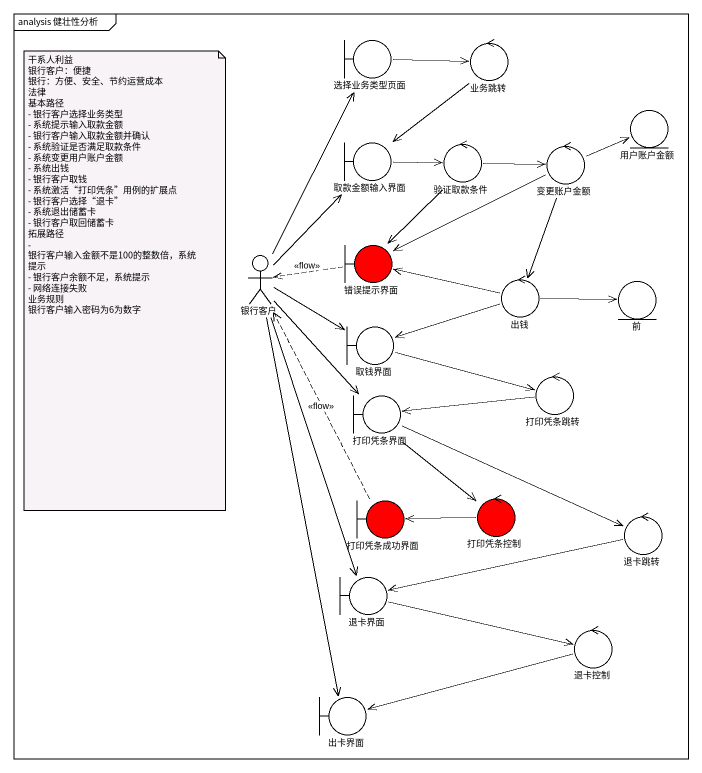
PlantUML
@startuml
mainframe analysis 健壮性分析
boundary 选择业务类型页面
control 业务跳转
entity 用户账户金额
boundary 取款金额输入界面
control 验证取款条件
control 变更账户金额
actor 银行客户
boundary 错误提示界面 #FF0000
control 出钱
entity 前
boundary 取钱界面
boundary 打印凭条界面
control 打印凭条跳转
boundary 打印凭条成功界面 #FF0000
control 打印凭条控制 #FF0000
control 退卡跳转
boundary 退卡界面
control 退卡控制
boundary 出卡界面
选择业务类型页面 -right- 业务跳转
选择业务类型页面 -right-> 业务跳转
业务跳转 --> 取款金额输入界面
取款金额输入界面 -right-> 验证取款条件
验证取款条件 -right-> 变更账户金额
验证取款条件 --> 错误提示界面
变更账户金额 -right-> 用户账户金额
变更账户金额 -left-> 错误提示界面
变更账户金额 --> 出钱
银行客户 -up- 选择业务类型页面
银行客户 -up-> 选择业务类型页面
银行客户 -up-> 取款金额输入界面
银行客户 -right-> 取钱界面
银行客户 --> 打印凭条界面
银行客户 --> 退卡界面
银行客户 --> 出卡界面
错误提示界面 .left.> 银行客户 : <<flow>>
出钱 -left-> 错误提示界面
出钱 -right-> 前
出钱 -left-> 取钱界面
取钱界面 -right-> 打印凭条跳转
打印凭条界面 --> 打印凭条控制
打印凭条界面 -right-> 退卡跳转
打印凭条跳转 -left-> 打印凭条界面
打印凭条成功界面 .up.> 银行客户 : <<flow>>
打印凭条控制 -left-> 打印凭条成功界面
退卡跳转 -left-> 退卡界面
退卡界面 -right-> 退卡控制
退卡控制 -left-> 出卡界面
note as N1
  干系人利益
  银行客户：便捷
  银行：方便、安全、节约运营成本
  法律
  基本路径
  - 银行客户选择业务类型
  - 系统提示输入取款金额
  - 银行客户输入取款金额并确认
  - 系统验证是否满足取款条件
  - 系统变更用户账户金额
  - 系统出钱
  - 银行客户取钱
  - 系统激活“打印凭条”用例的扩展点
  - 银行客户选择“退卡”
  - 系统退出储蓄卡
  - 银行客户取回储蓄卡
  拓展路径
  - 银行客户输入金额不是100的整数倍，系统提示
  - 银行客户余额不足，系统提示
  - 网络连接失败
  业务规则
  银行客户输入密码为6为数字
end note
@enduml
